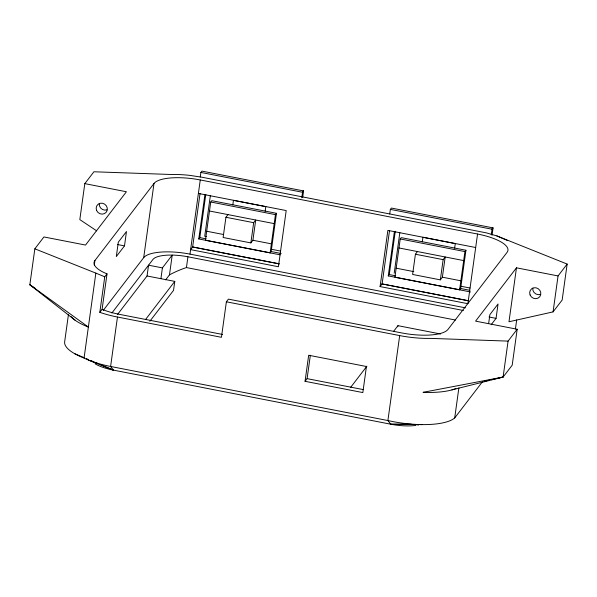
<?xml version="1.0" encoding="UTF-8"?>
<svg xmlns="http://www.w3.org/2000/svg" width="597" height="597" viewBox="0 0 597 597"><rect width="100%" height="100%" fill="white"/><g stroke="black" fill="none" stroke-linecap="round" stroke-linejoin="round"><path stroke-width="0.9" d="M96.684 230.852L79.819 219.599L84.811 183.637L126.407 191.749L85.528 245.061L43.932 236.949L34.842 248.815L29.85 284.769L75.125 320.231M68.446 314.515L64.648 341.88A54.342 16.88 7.9 0 0 84.065 358.066A48.693 15.126 7.9 0 0 110.602 366.468L387.893 420.549A53.685 16.679 7.9 0 0 454.705 417.945L482.324 381.923M94.281 265.113L94.923 260.531L153.989 183.495A39.148 12.164 7.9 0 1 200.264 179.951L477.555 234.031A39.148 12.164 7.9 0 1 507.069 252.352L448.004 329.395A39.148 12.164 7.9 0 1 401.729 332.932L228.42 299.134L226.375 301.798L221.45 337.305L117.467 317.029A48.693 15.126 7.9 0 1 100.221 312.47L99.818 312.321L104.751 276.814L107.02 273.851L106.609 273.695A39.148 12.164 7.9 0 1 94.923 260.531M84.065 358.066L95.848 273.113L34.842 248.815M99.818 312.321L102.094 309.358L107.02 273.851M124.489 245.897L126.482 231.517L118.303 242.173L116.311 256.561L124.489 245.897L117.445 244.524M117.467 317.029L110.602 366.468L113.445 370.125L390.736 424.206A29.596 9.194 7.9 0 0 415.945 425.407M103.191 310.485L143.698 257.658L153.989 183.495M117.542 314.455L147.049 275.978L148.541 265.187L162.406 267.896L172.22 255.098L169.473 274.874L165.66 279.851M160.914 278.68L162.406 267.896M147.049 275.978L174.779 281.388L173.526 290.373L149.854 321.253M169.473 274.874L170.048 274.553A34.544 10.865 -24.8 0 1 186.428 267.568L187.928 256.785A29.596 9.194 7.9 0 0 172.749 255.098L169.175 255.091A29.596 9.194 7.9 0 0 152.936 259.456L111.908 312.97M200.249 177.01L200.883 172.436L201.905 171.1L303.575 190.928L302.686 197.338M143.698 257.658A39.148 12.164 7.9 0 1 189.973 254.121L200.264 179.951M198.391 193.435L286.202 210.562L278.403 266.747L190.592 249.621L192.637 246.957L200.047 193.532M280.172 254.837L198.771 238.957L204.905 194.749M198.771 238.957L199.794 237.628L205.801 194.338M210.36 195.667L204.726 236.278L206.555 236.636M210.741 202.017L205.443 240.218L270.142 252.837L271.165 251.509L276.463 213.301L211.763 200.682L210.741 202.017L275.441 214.636L276.463 213.301M227.979 214.607L225.935 217.278L223.129 237.502L250.859 242.912L252.904 240.248L255.71 220.017L253.665 222.681L250.859 242.912M232.815 204.898L233.442 200.331L265.799 206.644L265.165 211.211M270.142 252.837L275.441 214.636M301.791 197.756L302.552 192.264L303.575 190.928L302.507 191.421M305.052 381.311L308.671 355.237L366.439 366.506L362.827 392.572L305.052 381.311L307.097 378.64L310.343 355.267M389.729 213.965L390.363 209.39L391.386 208.054L493.062 227.882L492.04 235.211M477.555 234.031L467.884 303.701L380.08 286.575L387.871 230.39L475.682 247.516M380.08 286.575L382.117 283.911L389.535 230.487M470.57 291.97L388.251 275.911L394.386 231.703M388.251 275.911L389.274 274.583L395.281 231.293M394.207 273.232L399.841 232.621M400.221 238.972L394.923 277.172L459.623 289.791L460.645 288.463L465.944 250.255L401.244 237.636L400.221 238.972L464.921 251.591L465.944 250.255M397.789 326.79L397.945 325.671L440.653 334.007M226.375 301.798L399.684 335.596L387.893 420.549L390.736 424.206L422.101 424.609M417.46 251.561L415.415 254.232L412.609 274.456L440.34 279.866L442.384 277.195L445.19 256.971L443.146 259.635L440.34 279.866M422.295 241.852L422.93 237.285L455.28 243.598L454.645 248.165M459.623 289.791L464.921 251.591M454.705 417.945L458.877 387.849M491.271 234.711L492.04 229.218L493.062 227.882L491.988 228.375M488.63 323.634L489.876 314.641L498.055 303.977L496.055 318.365L491.152 324.761M567.15 264.068L558.053 275.933L516.465 267.822L508.98 321.761L553.068 311.888L562.158 300.03L567.15 264.068L496.846 235.919L486.406 232.882L202.308 177.287L189.749 175.369A48.693 15.126 7.9 0 0 171.451 174.503L93.908 171.772L84.811 183.637M451.922 389.886L503.092 377.065L508.084 341.111L517.181 329.245L475.585 321.134L516.465 267.822M515.412 329.051L516.681 319.932M517.181 329.245L512.189 365.207L503.092 377.065L491.398 379.685M553.068 311.888L558.053 275.933M145.467 319.619L174.779 281.388M350.551 387.498L366.909 366.148M393.43 331.559L397.945 325.671M484.197 381.296L489.6 380.088M503.092 377.065L423.049 392.319A54.342 16.88 7.9 0 0 455.862 388.535M417.676 425.101L418.721 424.915M390.736 424.206L411.191 424.168M508.084 341.111L430.534 338.38A48.693 15.126 7.9 0 1 399.684 335.596M200.883 172.436L302.552 192.264M390.363 209.39L492.04 229.218M209.495 211.002L274.195 223.621M398.975 247.956L463.675 260.576M225.935 217.278L253.665 222.681M415.415 254.232L443.146 259.635M206.689 231.233L223.412 234.494M252.904 240.248L271.389 243.852M396.169 268.187L413.773 271.62M442.384 277.195L460.869 280.806M271.411 249.285L280.553 251.068M460.899 286.239L470.033 288.023M199.794 237.628L206.196 238.875M271.135 251.538L281.194 253.501M389.274 274.583L395.677 275.829M459.705 288.314L469.764 290.276M192.637 246.957L279.53 263.904M382.117 283.911L468.1 300.679M192.406 246.949L278.65 263.77M381.886 283.903L468.13 300.724M189.973 254.121L465.429 307.836M187.928 256.785L463.391 310.507M489.018 316.992L496.055 318.365M186.428 267.568L455.489 320.044M222.584 334.462L119.512 314.358A39.148 12.164 7.9 0 1 105.647 310.701L102.094 309.358M307.097 378.64L363.066 389.557M496.846 235.919L507.413 240.479M104.751 276.814L95.848 273.113M88.431 360.051L113.445 370.125A29.596 9.194 7.9 0 1 95.042 363.752M74.506 353.603L83.819 357.558M86.356 358.633L88.05 359.349M90.587 360.431L93.975 361.864M95.669 362.58L98.206 363.663M99.9 364.379L113.445 370.125M35.216 288.351L29.85 284.769L88.363 327.052A54.342 16.88 7.9 0 1 71.14 316.641M106.945 209.853A5.731 5.366 37.5 0 1 99.274 203.562M540.442 294.396A5.731 5.366 37.5 0 1 532.77 288.105M530.076 294.94A5.731 5.366 37.5 0 0 539.681 296.813A5.731 5.366 37.5 0 0 536.002 287.791A5.731 5.366 37.5 0 0 530.076 294.94M96.572 210.398A5.731 5.366 37.5 0 0 106.184 212.271A5.731 5.366 37.5 0 0 102.497 203.249A5.731 5.366 37.5 0 0 96.572 210.398"/></g></svg>
